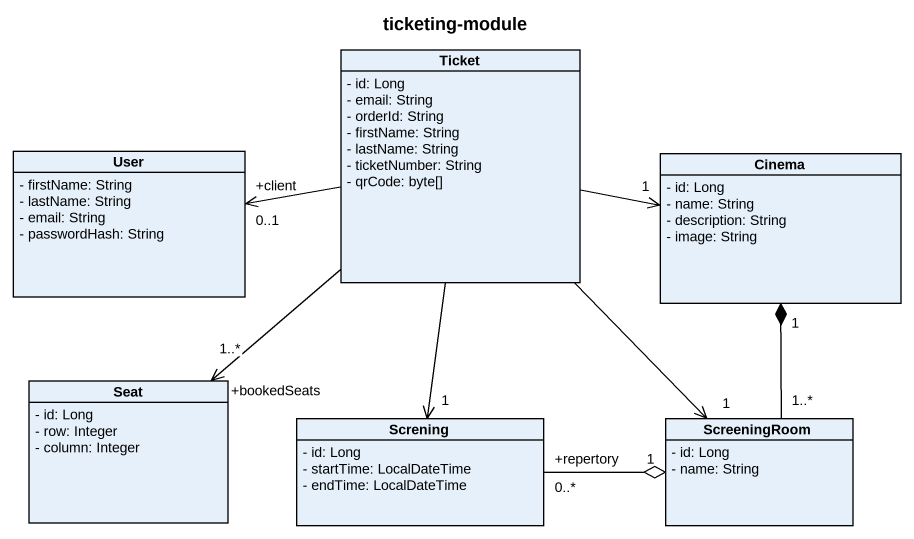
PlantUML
@startuml
title ticketing-module
hide circle
hide empty members
skinparam classAttributeIconSize 0
class Ticket {
  - id: Long
  - email: String
  - orderId: String
  - firstName: String
  - lastName: String
  - ticketNumber: String
  - qrCode: byte[]
}
class User {
  - firstName: String
  - lastName: String
  - email: String
  - passwordHash: String
}
class Cinema {
  - id: Long
  - name: String
  - description: String
  - image: String
}
class Seat {
  - id: Long
  - row: Integer
  - column: Integer
}
class Screning {
  - id: Long
  - startTime: LocalDateTime
  - endTime: LocalDateTime
}
class ScreeningRoom {
  - id: Long
  - name: String
}
Ticket -left-> "+client\n0..1" User
Ticket -right-> "1" Cinema
Ticket --> "+bookedSeats\n1..*" Seat
Ticket --> "1" Screning
Ticket --> "1" ScreeningRoom
Screning "+repertory\n0..*" -right-o "1" ScreeningRoom
ScreeningRoom "1..*" -up-* "1" Cinema
@enduml
